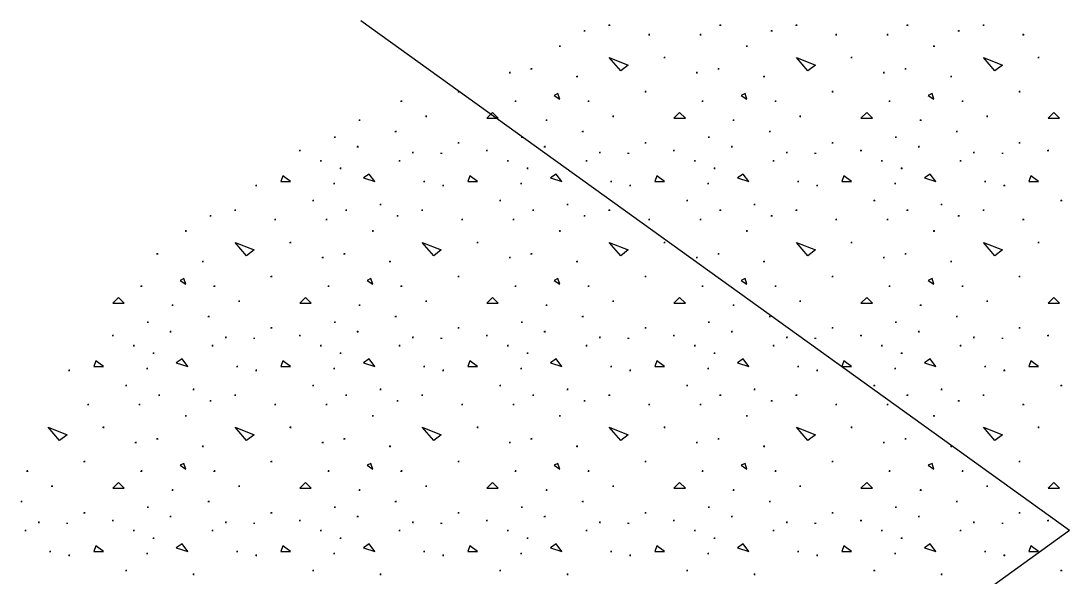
# Model space of a CAD drawing. Header units: metres. Extents: x -1099 to -1052, y 1073 to 2172.
# Drawn here: x -1065.81 to -1060.32, y 1558.05 to 1560.98 of the extents above; entities that cross this region are included whole.
import ezdxf
from ezdxf.enums import TextEntityAlignment as Align

# ---------------------------------------------------------------- set-up
doc = ezdxf.new("R2010")
doc.units = ezdxf.units.M
doc.styles.add('NLCS-ISO', font='NLCS-ISO.ttf')

# ---------------------------------------------------------------- blocks, each defined once
blk = doc.blocks.new('V-SVH-FUNDERING_01-SO')
for p, q in [((0, 0), (-3.7279, 2.6839)), ((-2.4253, 2.6614), (-2.4178, 2.6614)), ((-2.4215, 2.6651), (-2.4215, 2.6576)), ((-1.8414, 2.6614), (-1.8339, 2.6614)), ((-1.8376, 2.6651), (-1.8376, 2.6576)), ((-1.4414, 2.6614), (-1.4339, 2.6614)), ((-1.4376, 2.6651), (-1.4376, 2.6576)), ((-0.8575, 2.6614), (-0.85, 2.6614)), ((-0.8537, 2.6651), (-0.8537, 2.6576)), ((-0.4575, 2.6614), (-0.45, 2.6614)), ((-0.4537, 2.6651), (-0.4537, 2.6576)), ((-2.5553, 2.6314), (-2.5478, 2.6314)), ((-2.5515, 2.6351), (-2.5515, 2.6276)), ((-2.2153, 2.6114), (-2.2078, 2.6114)), ((-2.2115, 2.6151), (-2.2115, 2.6076)), ((-1.9453, 2.6114), (-1.9378, 2.6114)), ((-1.9415, 2.6151), (-1.9415, 2.6076)), ((-1.5714, 2.6314), (-1.5639, 2.6314)), ((-1.5676, 2.6351), (-1.5676, 2.6276)), ((-1.2314, 2.6114), (-1.2239, 2.6114)), ((-1.2276, 2.6151), (-1.2276, 2.6076)), ((-0.9614, 2.6114), (-0.9539, 2.6114)), ((-0.9576, 2.6151), (-0.9576, 2.6076)), ((-0.5875, 2.6314), (-0.58, 2.6314)), ((-0.5837, 2.6351), (-0.5837, 2.6276)), ((-0.2475, 2.6114), (-0.24, 2.6114)), ((-0.2437, 2.6151), (-0.2437, 2.6076)), ((-2.6853, 2.5514), (-2.6778, 2.5514)), ((-2.6815, 2.5551), (-2.6815, 2.5476)), ((-1.7014, 2.5514), (-1.6939, 2.5514)), ((-1.6976, 2.5551), (-1.6976, 2.5476)), ((-0.7175, 2.5514), (-0.71, 2.5514)), ((-0.7137, 2.5551), (-0.7137, 2.5476)), ((-2.4215, 2.4914), (-2.3216, 2.4514)), ((-2.3615, 2.4214), (-2.4215, 2.4914)), ((-2.1353, 2.4914), (-2.1278, 2.4914)), ((-2.1315, 2.4951), (-2.1315, 2.4876)), ((-1.4376, 2.4914), (-1.3377, 2.4514)), ((-1.3776, 2.4214), (-1.4376, 2.4914)), ((-1.1514, 2.4914), (-1.1439, 2.4914)), ((-1.1477, 2.4951), (-1.1477, 2.4876)), ((-0.4537, 2.4914), (-0.3538, 2.4514)), ((-0.3937, 2.4214), (-0.4537, 2.4914)), ((-0.1675, 2.4914), (-0.16, 2.4914)), ((-0.1638, 2.4951), (-0.1638, 2.4876)), ((-2.8353, 2.4314), (-2.8278, 2.4314)), ((-2.8315, 2.4352), (-2.8315, 2.4276)), ((-2.3216, 2.4514), (-2.3615, 2.4214)), ((-1.8514, 2.4314), (-1.8439, 2.4314)), ((-1.8476, 2.4352), (-1.8476, 2.4276)), ((-1.3377, 2.4514), (-1.3776, 2.4214)), ((-0.8675, 2.4314), (-0.86, 2.4314)), ((-0.8637, 2.4352), (-0.8637, 2.4276)), ((-0.3538, 2.4514), (-0.3937, 2.4214)), ((-2.9492, 2.4114), (-2.9417, 2.4114)), ((-2.9454, 2.4152), (-2.9454, 2.4076)), ((-2.5953, 2.3914), (-2.5878, 2.3914)), ((-2.5915, 2.3951), (-2.5915, 2.3876)), ((-1.9653, 2.4114), (-1.9578, 2.4114)), ((-1.9615, 2.4152), (-1.9615, 2.4076)), ((-1.6114, 2.3914), (-1.6039, 2.3914)), ((-1.6076, 2.3951), (-1.6076, 2.3876)), ((-0.9814, 2.4114), (-0.9739, 2.4114)), ((-0.9776, 2.4152), (-0.9776, 2.4076)), ((-0.6275, 2.3914), (-0.62, 2.3914)), ((-0.6237, 2.3951), (-0.6237, 2.3876)), ((-3.2192, 2.3114), (-3.2117, 2.3114)), ((-3.2154, 2.3151), (-3.2154, 2.3076)), ((-2.2353, 2.3114), (-2.2278, 2.3114)), ((-2.2315, 2.3151), (-2.2315, 2.3076)), ((-1.2514, 2.3114), (-1.2439, 2.3114)), ((-1.2476, 2.3151), (-1.2476, 2.3076)), ((-0.2675, 2.3114), (-0.26, 2.3114)), ((-0.2637, 2.3151), (-0.2637, 2.3076)), ((-3.5192, 2.2614), (-3.5117, 2.2614)), ((-3.5154, 2.2651), (-3.5154, 2.2576)), ((-2.9192, 2.2614), (-2.9117, 2.2614)), ((-2.9154, 2.2651), (-2.9154, 2.2576)), ((-2.6916, 2.3014), (-2.7116, 2.2914)), ((-2.7116, 2.2914), (-2.6815, 2.2714)), ((-2.6815, 2.2714), (-2.6916, 2.3014)), ((-2.5353, 2.2614), (-2.5278, 2.2614)), ((-2.5315, 2.2651), (-2.5315, 2.2576)), ((-1.9353, 2.2614), (-1.9278, 2.2614)), ((-1.9315, 2.2651), (-1.9315, 2.2576)), ((-1.7077, 2.3014), (-1.7277, 2.2914)), ((-1.7277, 2.2914), (-1.6976, 2.2714)), ((-1.6976, 2.2714), (-1.7077, 2.3014)), ((-1.5514, 2.2614), (-1.5439, 2.2614)), ((-1.5476, 2.2651), (-1.5476, 2.2576)), ((-0.9514, 2.2614), (-0.9439, 2.2614)), ((-0.9476, 2.2651), (-0.9476, 2.2576)), ((-0.7238, 2.3014), (-0.7438, 2.2914)), ((-0.7438, 2.2914), (-0.7137, 2.2714)), ((-0.7137, 2.2714), (-0.7238, 2.3014)), ((-0.5675, 2.2614), (-0.56, 2.2614)), ((-0.5637, 2.2651), (-0.5637, 2.2576)), ((-3.0354, 2.2014), (-3.0654, 2.1714)), ((-3.0054, 2.1714), (-3.0354, 2.2014)), ((-2.0515, 2.2014), (-2.0815, 2.1714)), ((-2.0215, 2.1714), (-2.0515, 2.2014)), ((-1.0676, 2.2014), (-1.0976, 2.1714)), ((-1.0376, 2.1714), (-1.0676, 2.2014)), ((-0.0837, 2.2014), (-0.1138, 2.1714)), ((-0.0537, 2.1714), (-0.0837, 2.2014)), ((-3.7392, 2.1614), (-3.7317, 2.1614)), ((-3.7354, 2.1652), (-3.7354, 2.1576)), ((-3.3892, 2.1814), (-3.3817, 2.1814)), ((-3.3854, 2.1851), (-3.3854, 2.1776)), ((-3.0654, 2.1714), (-3.0054, 2.1714)), ((-2.7553, 2.1614), (-2.7478, 2.1614)), ((-2.7515, 2.1652), (-2.7515, 2.1576)), ((-2.4053, 2.1814), (-2.3978, 2.1814)), ((-2.4015, 2.1851), (-2.4015, 2.1776)), ((-2.0815, 2.1714), (-2.0215, 2.1714)), ((-1.7714, 2.1614), (-1.7639, 2.1614)), ((-1.7676, 2.1652), (-1.7676, 2.1576)), ((-1.4214, 2.1814), (-1.4139, 2.1814)), ((-1.4176, 2.1851), (-1.4176, 2.1776)), ((-1.0976, 2.1714), (-1.0376, 2.1714)), ((-0.7875, 2.1614), (-0.78, 2.1614)), ((-0.7837, 2.1652), (-0.7837, 2.1576)), ((-0.4375, 2.1814), (-0.43, 2.1814)), ((-0.4337, 2.1851), (-0.4337, 2.1776)), ((-0.1138, 2.1714), (-0.0537, 2.1714)), ((-3.5492, 2.1014), (-3.5417, 2.1014)), ((-3.5454, 2.1051), (-3.5454, 2.0976)), ((-2.5653, 2.1014), (-2.5578, 2.1014)), ((-2.5615, 2.1051), (-2.5615, 2.0976)), ((-1.5814, 2.1014), (-1.5739, 2.1014)), ((-1.5776, 2.1051), (-1.5776, 2.0976)), ((-0.5975, 2.1014), (-0.59, 2.1014)), ((-0.5937, 2.1051), (-0.5937, 2.0976)), ((-3.8692, 2.0714), (-3.8617, 2.0714)), ((-3.8654, 2.0751), (-3.8654, 2.0676)), ((-3.2192, 2.0414), (-3.2117, 2.0414)), ((-3.2154, 2.0452), (-3.2154, 2.0377)), ((-2.8853, 2.0714), (-2.8778, 2.0714)), ((-2.8815, 2.0751), (-2.8815, 2.0676)), ((-2.2353, 2.0414), (-2.2278, 2.0414)), ((-2.2315, 2.0452), (-2.2315, 2.0377)), ((-1.9014, 2.0714), (-1.8939, 2.0714)), ((-1.8976, 2.0751), (-1.8976, 2.0676)), ((-1.2514, 2.0414), (-1.2439, 2.0414)), ((-1.2476, 2.0452), (-1.2476, 2.0377)), ((-0.9175, 2.0714), (-0.91, 2.0714)), ((-0.9137, 2.0751), (-0.9137, 2.0676)), ((-0.2675, 2.0414), (-0.26, 2.0414)), ((-0.2637, 2.0452), (-0.2637, 2.0377)), ((-4.0531, 2.0014), (-4.0456, 2.0014)), ((-4.0493, 2.0051), (-4.0493, 1.9976)), ((-3.7492, 2.0214), (-3.7417, 2.0214)), ((-3.7454, 2.0251), (-3.7454, 2.0176)), ((-3.4592, 1.9914), (-3.4517, 1.9914)), ((-3.4554, 1.9951), (-3.4554, 1.9876)), ((-3.3092, 1.9876), (-3.3017, 1.9876)), ((-3.3055, 1.9876), (-3.3055, 1.9838)), ((-3.0692, 2.0014), (-3.0617, 2.0014)), ((-3.0654, 2.0051), (-3.0654, 1.9976)), ((-2.7653, 2.0214), (-2.7578, 2.0214)), ((-2.7615, 2.0251), (-2.7615, 2.0176)), ((-2.4753, 1.9914), (-2.4678, 1.9914)), ((-2.4715, 1.9951), (-2.4715, 1.9876)), ((-2.3253, 1.9876), (-2.3178, 1.9876)), ((-2.3216, 1.9876), (-2.3216, 1.9838)), ((-2.0853, 2.0014), (-2.0778, 2.0014)), ((-2.0815, 2.0051), (-2.0815, 1.9976)), ((-1.7814, 2.0214), (-1.7739, 2.0214)), ((-1.7776, 2.0251), (-1.7776, 2.0176)), ((-1.4914, 1.9914), (-1.4839, 1.9914)), ((-1.4876, 1.9951), (-1.4876, 1.9876)), ((-1.3414, 1.9876), (-1.3339, 1.9876)), ((-1.3377, 1.9876), (-1.3377, 1.9838)), ((-1.1014, 2.0014), (-1.0939, 2.0014)), ((-1.0976, 2.0051), (-1.0976, 1.9976)), ((-0.7975, 2.0214), (-0.79, 2.0214)), ((-0.7937, 2.0251), (-0.7937, 2.0176)), ((-0.5075, 1.9914), (-0.5, 1.9914)), ((-0.5037, 1.9951), (-0.5037, 1.9876)), ((-0.3575, 1.9876), (-0.35, 1.9876)), ((-0.3538, 1.9876), (-0.3538, 1.9838)), ((-0.1175, 2.0014), (-0.11, 2.0014)), ((-0.1138, 2.0051), (-0.1138, 1.9976)), ((-3.9431, 1.9476), (-3.9356, 1.9476)), ((-3.9394, 1.9513), (-3.9394, 1.9439)), ((-3.5292, 1.9476), (-3.5217, 1.9476)), ((-3.5255, 1.9513), (-3.5255, 1.9439)), ((-2.9592, 1.9476), (-2.9517, 1.9476)), ((-2.9554, 1.9513), (-2.9554, 1.9439)), ((-2.5453, 1.9476), (-2.5378, 1.9476)), ((-2.5415, 1.9513), (-2.5415, 1.9439)), ((-1.9753, 1.9476), (-1.9678, 1.9476)), ((-1.9715, 1.9513), (-1.9715, 1.9439)), ((-1.5614, 1.9476), (-1.5539, 1.9476)), ((-1.5576, 1.9513), (-1.5576, 1.9439)), ((-0.9914, 1.9476), (-0.9839, 1.9476)), ((-0.9877, 1.9513), (-0.9877, 1.9439)), ((-0.5775, 1.9476), (-0.57, 1.9476)), ((-0.5738, 1.9513), (-0.5738, 1.9439)), ((-3.8392, 1.9076), (-3.8317, 1.9076)), ((-3.8354, 1.9113), (-3.8354, 1.9038)), ((-3.6855, 1.8776), (-3.7155, 1.8576)), ((-3.6554, 1.8376), (-3.6855, 1.8776)), ((-2.8553, 1.9076), (-2.8478, 1.9076)), ((-2.8515, 1.9113), (-2.8515, 1.9038)), ((-2.7016, 1.8776), (-2.7316, 1.8576)), ((-2.6715, 1.8376), (-2.7016, 1.8776)), ((-1.8714, 1.9076), (-1.8639, 1.9076)), ((-1.8676, 1.9113), (-1.8676, 1.9038)), ((-1.7177, 1.8776), (-1.7477, 1.8576)), ((-1.6876, 1.8376), (-1.7177, 1.8776)), ((-0.8875, 1.9076), (-0.88, 1.9076)), ((-0.8837, 1.9113), (-0.8837, 1.9038)), ((-0.7338, 1.8776), (-0.7638, 1.8576)), ((-0.7037, 1.8376), (-0.7338, 1.8776)), ((-4.2831, 1.8176), (-4.2756, 1.8176)), ((-4.2793, 1.8213), (-4.2793, 1.8138)), ((-4.1393, 1.8676), (-4.1494, 1.8376)), ((-4.1494, 1.8376), (-4.0994, 1.8376)), ((-4.0994, 1.8376), (-4.1393, 1.8676)), ((-3.8731, 1.8276), (-3.8693, 1.8276)), ((-3.8693, 1.8313), (-3.8693, 1.8238)), ((-3.7155, 1.8576), (-3.6554, 1.8376)), ((-3.3992, 1.8376), (-3.3917, 1.8376)), ((-3.3954, 1.8413), (-3.3954, 1.8338)), ((-3.2992, 1.8176), (-3.2917, 1.8176)), ((-3.2954, 1.8213), (-3.2954, 1.8138)), ((-3.1554, 1.8676), (-3.1655, 1.8376)), ((-3.1655, 1.8376), (-3.1155, 1.8376)), ((-3.1155, 1.8376), (-3.1554, 1.8676)), ((-2.8892, 1.8276), (-2.8854, 1.8276)), ((-2.8854, 1.8313), (-2.8854, 1.8238)), ((-2.7316, 1.8576), (-2.6715, 1.8376)), ((-2.4153, 1.8376), (-2.4078, 1.8376)), ((-2.4115, 1.8413), (-2.4115, 1.8338)), ((-2.3153, 1.8176), (-2.3078, 1.8176)), ((-2.3115, 1.8213), (-2.3115, 1.8138)), ((-2.1715, 1.8676), (-2.1816, 1.8376)), ((-2.1816, 1.8376), (-2.1315, 1.8376)), ((-2.1315, 1.8376), (-2.1715, 1.8676)), ((-1.9053, 1.8276), (-1.9015, 1.8276)), ((-1.9015, 1.8313), (-1.9015, 1.8238)), ((-1.7477, 1.8576), (-1.6876, 1.8376)), ((-1.4314, 1.8376), (-1.4239, 1.8376)), ((-1.4276, 1.8413), (-1.4276, 1.8338)), ((-1.3314, 1.8176), (-1.3239, 1.8176)), ((-1.3276, 1.8213), (-1.3276, 1.8138)), ((-1.1876, 1.8676), (-1.1977, 1.8376)), ((-1.1977, 1.8376), (-1.1477, 1.8376)), ((-1.1477, 1.8376), (-1.1876, 1.8676)), ((-0.9214, 1.8276), (-0.9176, 1.8276)), ((-0.9176, 1.8313), (-0.9176, 1.8238)), ((-0.7638, 1.8576), (-0.7037, 1.8376)), ((-0.4475, 1.8376), (-0.44, 1.8376)), ((-0.4437, 1.8413), (-0.4437, 1.8338)), ((-0.3475, 1.8176), (-0.34, 1.8176)), ((-0.3437, 1.8213), (-0.3437, 1.8138)), ((-0.2037, 1.8676), (-0.2138, 1.8376)), ((-0.2138, 1.8376), (-0.1638, 1.8376)), ((-0.1638, 1.8376), (-0.2037, 1.8676)), ((-3.9831, 1.7376), (-3.9756, 1.7376)), ((-3.9793, 1.7413), (-3.9793, 1.7338)), ((-3.6292, 1.7176), (-3.6217, 1.7176)), ((-3.6254, 1.7213), (-3.6254, 1.7138)), ((-2.9992, 1.7376), (-2.9917, 1.7376)), ((-2.9954, 1.7413), (-2.9954, 1.7338)), ((-2.6453, 1.7176), (-2.6378, 1.7176)), ((-2.6415, 1.7213), (-2.6415, 1.7138)), ((-2.0153, 1.7376), (-2.0078, 1.7376)), ((-2.0115, 1.7413), (-2.0115, 1.7338)), ((-1.6614, 1.7176), (-1.6539, 1.7176)), ((-1.6576, 1.7213), (-1.6576, 1.7138)), ((-1.0314, 1.7376), (-1.0239, 1.7376)), ((-1.0276, 1.7413), (-1.0276, 1.7338)), ((-0.6775, 1.7176), (-0.67, 1.7176)), ((-0.6737, 1.7213), (-0.6737, 1.7138)), ((-0.0475, 1.7376), (-0.04, 1.7376)), ((-0.0438, 1.7413), (-0.0438, 1.7338)), ((-4.5231, 1.6576), (-4.5156, 1.6576)), ((-4.5193, 1.6613), (-4.5193, 1.6538)), ((-4.3931, 1.6876), (-4.3856, 1.6876)), ((-4.3893, 1.6913), (-4.3893, 1.6838)), ((-3.8092, 1.6876), (-3.8017, 1.6876)), ((-3.8054, 1.6913), (-3.8054, 1.6838)), ((-3.5392, 1.6576), (-3.5317, 1.6576)), ((-3.5354, 1.6613), (-3.5354, 1.6538)), ((-3.4092, 1.6876), (-3.4017, 1.6876)), ((-3.4054, 1.6913), (-3.4054, 1.6838)), ((-2.8253, 1.6876), (-2.8178, 1.6876)), ((-2.8215, 1.6913), (-2.8215, 1.6838)), ((-2.5553, 1.6576), (-2.5478, 1.6576)), ((-2.5515, 1.6613), (-2.5515, 1.6538)), ((-2.4253, 1.6876), (-2.4178, 1.6876)), ((-2.4215, 1.6913), (-2.4215, 1.6838)), ((-1.8414, 1.6876), (-1.8339, 1.6876)), ((-1.8376, 1.6913), (-1.8376, 1.6838)), ((-1.5714, 1.6576), (-1.5639, 1.6576)), ((-1.5676, 1.6613), (-1.5676, 1.6538)), ((-1.4414, 1.6876), (-1.4339, 1.6876)), ((-1.4376, 1.6913), (-1.4376, 1.6838)), ((-0.8575, 1.6876), (-0.85, 1.6876)), ((-0.8537, 1.6913), (-0.8537, 1.6838)), ((-0.5875, 1.6576), (-0.58, 1.6576)), ((-0.5837, 1.6613), (-0.5837, 1.6538)), ((-0.4575, 1.6876), (-0.45, 1.6876)), ((-0.4537, 1.6913), (-0.4537, 1.6838)), ((-4.1831, 1.6376), (-4.1756, 1.6376)), ((-4.1793, 1.6413), (-4.1793, 1.6338)), ((-3.9131, 1.6376), (-3.9056, 1.6376)), ((-3.9093, 1.6413), (-3.9093, 1.6338)), ((-3.1992, 1.6376), (-3.1917, 1.6376)), ((-3.1954, 1.6413), (-3.1954, 1.6338)), ((-2.9292, 1.6376), (-2.9217, 1.6376)), ((-2.9254, 1.6413), (-2.9254, 1.6338)), ((-2.2153, 1.6376), (-2.2078, 1.6376)), ((-2.2115, 1.6413), (-2.2115, 1.6338)), ((-1.9453, 1.6376), (-1.9378, 1.6376)), ((-1.9415, 1.6413), (-1.9415, 1.6338)), ((-1.2314, 1.6376), (-1.2239, 1.6376)), ((-1.2276, 1.6413), (-1.2276, 1.6338)), ((-0.9614, 1.6376), (-0.9539, 1.6376)), ((-0.9576, 1.6413), (-0.9576, 1.6338)), ((-0.2475, 1.6376), (-0.24, 1.6376)), ((-0.2437, 1.6413), (-0.2437, 1.6338)), ((-4.6531, 1.5776), (-4.6456, 1.5776)), ((-4.6493, 1.5814), (-4.6493, 1.5738)), ((-3.6692, 1.5776), (-3.6617, 1.5776)), ((-3.6654, 1.5814), (-3.6654, 1.5738)), ((-2.6853, 1.5776), (-2.6778, 1.5776)), ((-2.6815, 1.5814), (-2.6815, 1.5738)), ((-1.7014, 1.5776), (-1.6939, 1.5776)), ((-1.6976, 1.5814), (-1.6976, 1.5738)), ((-0.7175, 1.5776), (-0.71, 1.5776)), ((-0.7137, 1.5814), (-0.7137, 1.5738)), ((-4.3893, 1.5176), (-4.2894, 1.4776)), ((-4.3293, 1.4476), (-4.3893, 1.5176)), ((-4.1031, 1.5176), (-4.0956, 1.5176)), ((-4.0994, 1.5213), (-4.0994, 1.5138)), ((-3.4054, 1.5176), (-3.3055, 1.4776)), ((-3.3454, 1.4476), (-3.4054, 1.5176)), ((-3.1192, 1.5176), (-3.1117, 1.5176)), ((-3.1155, 1.5213), (-3.1155, 1.5138)), ((-2.4215, 1.5176), (-2.3216, 1.4776)), ((-2.3615, 1.4476), (-2.4215, 1.5176)), ((-2.1353, 1.5176), (-2.1278, 1.5176)), ((-2.1315, 1.5213), (-2.1315, 1.5138)), ((-1.4376, 1.5176), (-1.3377, 1.4776)), ((-1.3776, 1.4476), (-1.4376, 1.5176)), ((-1.1514, 1.5176), (-1.1439, 1.5176)), ((-1.1477, 1.5213), (-1.1477, 1.5138)), ((-0.4537, 1.5176), (-0.3538, 1.4776)), ((-0.3937, 1.4476), (-0.4537, 1.5176)), ((-0.1675, 1.5176), (-0.16, 1.5176)), ((-0.1638, 1.5213), (-0.1638, 1.5138)), ((-4.8031, 1.4576), (-4.7956, 1.4576)), ((-4.7993, 1.4613), (-4.7993, 1.4539)), ((-4.2894, 1.4776), (-4.3293, 1.4476)), ((-3.9331, 1.4376), (-3.9256, 1.4376)), ((-3.9293, 1.4413), (-3.9293, 1.4339)), ((-3.8192, 1.4576), (-3.8117, 1.4576)), ((-3.8154, 1.4613), (-3.8154, 1.4539)), ((-3.3055, 1.4776), (-3.3454, 1.4476)), ((-2.9492, 1.4376), (-2.9417, 1.4376)), ((-2.9454, 1.4413), (-2.9454, 1.4339)), ((-2.8353, 1.4576), (-2.8278, 1.4576)), ((-2.8315, 1.4613), (-2.8315, 1.4539)), ((-2.3216, 1.4776), (-2.3615, 1.4476)), ((-1.9653, 1.4376), (-1.9578, 1.4376)), ((-1.9615, 1.4413), (-1.9615, 1.4339)), ((-1.8514, 1.4576), (-1.8439, 1.4576)), ((-1.8476, 1.4613), (-1.8476, 1.4539)), ((-1.3377, 1.4776), (-1.3776, 1.4476)), ((-0.9814, 1.4376), (-0.9739, 1.4376)), ((-0.9776, 1.4413), (-0.9776, 1.4339)), ((-0.8675, 1.4576), (-0.86, 1.4576)), ((-0.8637, 1.4613), (-0.8637, 1.4539)), ((-0.3538, 1.4776), (-0.3937, 1.4476)), ((-4.5631, 1.4176), (-4.5556, 1.4176)), ((-4.5593, 1.4213), (-4.5593, 1.4138)), ((-3.5792, 1.4176), (-3.5717, 1.4176)), ((-3.5754, 1.4213), (-3.5754, 1.4138)), ((-2.5953, 1.4176), (-2.5878, 1.4176)), ((-2.5915, 1.4213), (-2.5915, 1.4138)), ((-1.6114, 1.4176), (-1.6039, 1.4176)), ((-1.6076, 1.4213), (-1.6076, 1.4138)), ((-0.6275, 1.4176), (-0.62, 1.4176)), ((-0.6237, 1.4213), (-0.6237, 1.4138)), ((-4.6594, 1.3276), (-4.6794, 1.3176)), ((-4.6493, 1.2976), (-4.6594, 1.3276)), ((-4.2031, 1.3376), (-4.1956, 1.3376)), ((-4.1993, 1.3413), (-4.1993, 1.3338)), ((-3.6755, 1.3276), (-3.6955, 1.3176)), ((-3.6654, 1.2976), (-3.6755, 1.3276)), ((-3.2192, 1.3376), (-3.2117, 1.3376)), ((-3.2154, 1.3413), (-3.2154, 1.3338)), ((-2.6916, 1.3276), (-2.7116, 1.3176)), ((-2.6815, 1.2976), (-2.6916, 1.3276)), ((-2.2353, 1.3376), (-2.2278, 1.3376)), ((-2.2315, 1.3413), (-2.2315, 1.3338)), ((-1.7077, 1.3276), (-1.7277, 1.3176)), ((-1.6976, 1.2976), (-1.7077, 1.3276)), ((-1.2514, 1.3376), (-1.2439, 1.3376)), ((-1.2476, 1.3413), (-1.2476, 1.3338)), ((-0.7238, 1.3276), (-0.7438, 1.3176)), ((-0.7137, 1.2976), (-0.7238, 1.3276)), ((-0.2675, 1.3376), (-0.26, 1.3376)), ((-0.2637, 1.3413), (-0.2637, 1.3338)), ((-4.887, 1.2876), (-4.8795, 1.2876)), ((-4.8832, 1.2913), (-4.8832, 1.2838)), ((-4.6794, 1.3176), (-4.6493, 1.2976)), ((-4.5031, 1.2876), (-4.4956, 1.2876)), ((-4.4993, 1.2913), (-4.4993, 1.2838)), ((-3.9031, 1.2876), (-3.8956, 1.2876)), ((-3.8993, 1.2913), (-3.8993, 1.2838)), ((-3.6955, 1.3176), (-3.6654, 1.2976)), ((-3.5192, 1.2876), (-3.5117, 1.2876)), ((-3.5154, 1.2913), (-3.5154, 1.2838)), ((-2.9192, 1.2876), (-2.9117, 1.2876)), ((-2.9154, 1.2913), (-2.9154, 1.2838)), ((-2.7116, 1.3176), (-2.6815, 1.2976)), ((-2.5353, 1.2876), (-2.5278, 1.2876)), ((-2.5315, 1.2913), (-2.5315, 1.2838)), ((-1.9353, 1.2876), (-1.9278, 1.2876)), ((-1.9315, 1.2913), (-1.9315, 1.2838)), ((-1.7277, 1.3176), (-1.6976, 1.2976)), ((-1.5514, 1.2876), (-1.5439, 1.2876)), ((-1.5476, 1.2913), (-1.5476, 1.2838)), ((-0.9514, 1.2876), (-0.9439, 1.2876)), ((-0.9476, 1.2913), (-0.9476, 1.2838)), ((-0.7438, 1.3176), (-0.7137, 1.2976)), ((-0.5675, 1.2876), (-0.56, 1.2876)), ((-0.5637, 1.2913), (-0.5637, 1.2838)), ((-5.0032, 1.2276), (-5.0332, 1.1976)), ((-4.9732, 1.1976), (-5.0032, 1.2276)), ((-4.3693, 1.2113), (-4.3693, 1.2038)), ((-4.0193, 1.2276), (-4.0493, 1.1976)), ((-3.9893, 1.1976), (-4.0193, 1.2276)), ((-3.3854, 1.2113), (-3.3854, 1.2038)), ((-3.0354, 1.2276), (-3.0654, 1.1976)), ((-3.0054, 1.1976), (-3.0354, 1.2276)), ((-2.4015, 1.2113), (-2.4015, 1.2038)), ((-2.0515, 1.2276), (-2.0815, 1.1976)), ((-2.0215, 1.1976), (-2.0515, 1.2276)), ((-1.4176, 1.2113), (-1.4176, 1.2038)), ((-1.0676, 1.2276), (-1.0976, 1.1976)), ((-1.0376, 1.1976), (-1.0676, 1.2276)), ((-0.4337, 1.2113), (-0.4337, 1.2038)), ((-0.0837, 1.2276), (-0.1138, 1.1976)), ((-0.0537, 1.1976), (-0.0837, 1.2276)), ((-5.0332, 1.1976), (-4.9732, 1.1976)), ((-4.7231, 1.1876), (-4.7156, 1.1876)), ((-4.7193, 1.1913), (-4.7193, 1.1839)), ((-4.3731, 1.2076), (-4.3656, 1.2076)), ((-4.0493, 1.1976), (-3.9893, 1.1976)), ((-3.7392, 1.1876), (-3.7317, 1.1876)), ((-3.7354, 1.1913), (-3.7354, 1.1839)), ((-3.3892, 1.2076), (-3.3817, 1.2076)), ((-3.0654, 1.1976), (-3.0054, 1.1976)), ((-2.7553, 1.1876), (-2.7478, 1.1876)), ((-2.7515, 1.1913), (-2.7515, 1.1839)), ((-2.4053, 1.2076), (-2.3978, 1.2076)), ((-2.0815, 1.1976), (-2.0215, 1.1976)), ((-1.7714, 1.1876), (-1.7639, 1.1876)), ((-1.7676, 1.1913), (-1.7676, 1.1839)), ((-1.4214, 1.2076), (-1.4139, 1.2076)), ((-1.0976, 1.1976), (-1.0376, 1.1976)), ((-0.7875, 1.1876), (-0.78, 1.1876)), ((-0.7837, 1.1913), (-0.7837, 1.1839)), ((-0.4375, 1.2076), (-0.43, 1.2076)), ((-0.1138, 1.1976), (-0.0537, 1.1976)), ((-4.8493, 1.1014), (-4.8493, 1.0938)), ((-4.5331, 1.1276), (-4.5256, 1.1276)), ((-4.5293, 1.1313), (-4.5293, 1.1238)), ((-3.8654, 1.1014), (-3.8654, 1.0938)), ((-3.5492, 1.1276), (-3.5417, 1.1276)), ((-3.5454, 1.1313), (-3.5454, 1.1238)), ((-2.8815, 1.1014), (-2.8815, 1.0938)), ((-2.5653, 1.1276), (-2.5578, 1.1276)), ((-2.5615, 1.1313), (-2.5615, 1.1238)), ((-1.8976, 1.1014), (-1.8976, 1.0938)), ((-1.5814, 1.1276), (-1.5739, 1.1276)), ((-1.5776, 1.1313), (-1.5776, 1.1238)), ((-0.9137, 1.1014), (-0.9137, 1.0938)), ((-0.5975, 1.1276), (-0.59, 1.1276)), ((-0.5937, 1.1313), (-0.5937, 1.1238)), ((-4.8531, 1.0976), (-4.8456, 1.0976)), ((-4.7331, 1.0476), (-4.7256, 1.0476)), ((-4.7293, 1.0513), (-4.7293, 1.0438)), ((-4.2031, 1.0676), (-4.1956, 1.0676)), ((-4.1993, 1.0714), (-4.1993, 1.0638)), ((-3.8692, 1.0976), (-3.8617, 1.0976)), ((-3.7492, 1.0476), (-3.7417, 1.0476)), ((-3.7454, 1.0513), (-3.7454, 1.0438)), ((-3.2192, 1.0676), (-3.2117, 1.0676)), ((-3.2154, 1.0714), (-3.2154, 1.0638)), ((-2.8853, 1.0976), (-2.8778, 1.0976)), ((-2.7653, 1.0476), (-2.7578, 1.0476)), ((-2.7615, 1.0513), (-2.7615, 1.0438)), ((-2.2353, 1.0676), (-2.2278, 1.0676)), ((-2.2315, 1.0714), (-2.2315, 1.0638)), ((-1.9014, 1.0976), (-1.8939, 1.0976)), ((-1.7814, 1.0476), (-1.7739, 1.0476)), ((-1.7776, 1.0513), (-1.7776, 1.0438)), ((-1.2514, 1.0676), (-1.2439, 1.0676)), ((-1.2476, 1.0714), (-1.2476, 1.0638)), ((-0.9175, 1.0976), (-0.91, 1.0976)), ((-0.7975, 1.0476), (-0.79, 1.0476)), ((-0.7937, 1.0513), (-0.7937, 1.0438)), ((-0.2675, 1.0676), (-0.26, 1.0676)), ((-0.2637, 1.0714), (-0.2637, 1.0638)), ((-5.037, 1.0276), (-5.0295, 1.0276)), ((-5.0332, 1.0313), (-5.0332, 1.0238)), ((-4.4431, 1.0176), (-4.4356, 1.0176)), ((-4.4393, 1.0213), (-4.4393, 1.0138)), ((-4.2931, 1.0138), (-4.2856, 1.0138)), ((-4.2894, 1.0138), (-4.2894, 1.01)), ((-4.0531, 1.0276), (-4.0456, 1.0276)), ((-4.0493, 1.0313), (-4.0493, 1.0238)), ((-3.4592, 1.0176), (-3.4517, 1.0176)), ((-3.4554, 1.0213), (-3.4554, 1.0138)), ((-3.3092, 1.0138), (-3.3017, 1.0138)), ((-3.3055, 1.0138), (-3.3055, 1.01)), ((-3.0692, 1.0276), (-3.0617, 1.0276)), ((-3.0654, 1.0313), (-3.0654, 1.0238)), ((-2.4753, 1.0176), (-2.4678, 1.0176)), ((-2.4715, 1.0213), (-2.4715, 1.0138)), ((-2.3253, 1.0138), (-2.3178, 1.0138)), ((-2.3216, 1.0138), (-2.3216, 1.01)), ((-2.0853, 1.0276), (-2.0778, 1.0276)), ((-2.0815, 1.0313), (-2.0815, 1.0238)), ((-1.4914, 1.0176), (-1.4839, 1.0176)), ((-1.4876, 1.0213), (-1.4876, 1.0138)), ((-1.3414, 1.0138), (-1.3339, 1.0138)), ((-1.3377, 1.0138), (-1.3377, 1.01)), ((-1.1014, 1.0276), (-1.0939, 1.0276)), ((-1.0976, 1.0313), (-1.0976, 1.0238)), ((-0.5075, 1.0176), (-0.5, 1.0176)), ((-0.5037, 1.0213), (-0.5037, 1.0138)), ((-0.3575, 1.0138), (-0.35, 1.0138)), ((-0.3538, 1.0138), (-0.3538, 1.01)), ((-0.1175, 1.0276), (-0.11, 1.0276)), ((-0.1138, 1.0313), (-0.1138, 1.0238)), ((-4.927, 0.9738), (-4.9195, 0.9738)), ((-4.9233, 0.9776), (-4.9233, 0.9701)), ((-4.8193, 0.9375), (-4.8193, 0.93)), ((-4.5131, 0.9738), (-4.5056, 0.9738)), ((-4.5094, 0.9776), (-4.5094, 0.9701)), ((-3.9431, 0.9738), (-3.9356, 0.9738)), ((-3.9394, 0.9776), (-3.9394, 0.9701)), ((-3.8354, 0.9375), (-3.8354, 0.93)), ((-3.5292, 0.9738), (-3.5217, 0.9738)), ((-3.5255, 0.9776), (-3.5255, 0.9701)), ((-2.9592, 0.9738), (-2.9517, 0.9738)), ((-2.9554, 0.9776), (-2.9554, 0.9701)), ((-2.8515, 0.9375), (-2.8515, 0.93)), ((-2.5453, 0.9738), (-2.5378, 0.9738)), ((-2.5415, 0.9776), (-2.5415, 0.9701)), ((-1.9753, 0.9738), (-1.9678, 0.9738)), ((-1.9715, 0.9776), (-1.9715, 0.9701)), ((-1.8676, 0.9375), (-1.8676, 0.93)), ((-1.5614, 0.9738), (-1.5539, 0.9738)), ((-1.5576, 0.9776), (-1.5576, 0.9701)), ((-0.9914, 0.9738), (-0.9839, 0.9738)), ((-0.9877, 0.9776), (-0.9877, 0.9701)), ((-0.8837, 0.9375), (-0.8837, 0.93)), ((-0.5775, 0.9738), (-0.57, 0.9738)), ((-0.5738, 0.9776), (-0.5738, 0.9701)), ((-5.1232, 0.8938), (-5.1333, 0.8638)), ((-5.0833, 0.8638), (-5.1232, 0.8938)), ((-4.8231, 0.9338), (-4.8156, 0.9338)), ((-4.6694, 0.9038), (-4.6994, 0.8838)), ((-4.6994, 0.8838), (-4.6393, 0.8638)), ((-4.6393, 0.8638), (-4.6694, 0.9038)), ((-4.1393, 0.8938), (-4.1494, 0.8638)), ((-4.0994, 0.8638), (-4.1393, 0.8938)), ((-3.8392, 0.9338), (-3.8317, 0.9338)), ((-3.6855, 0.9038), (-3.7155, 0.8838)), ((-3.7155, 0.8838), (-3.6554, 0.8638)), ((-3.6554, 0.8638), (-3.6855, 0.9038)), ((-3.1554, 0.8938), (-3.1655, 0.8638)), ((-3.1155, 0.8638), (-3.1554, 0.8938)), ((-2.8553, 0.9338), (-2.8478, 0.9338)), ((-2.7016, 0.9038), (-2.7316, 0.8838)), ((-2.7316, 0.8838), (-2.6715, 0.8638)), ((-2.6715, 0.8638), (-2.7016, 0.9038)), ((-2.1715, 0.8938), (-2.1816, 0.8638)), ((-2.1315, 0.8638), (-2.1715, 0.8938)), ((-1.8714, 0.9338), (-1.8639, 0.9338)), ((-1.7177, 0.9038), (-1.7477, 0.8838)), ((-1.7477, 0.8838), (-1.6876, 0.8638)), ((-1.6876, 0.8638), (-1.7177, 0.9038)), ((-1.1876, 0.8938), (-1.1977, 0.8638)), ((-1.1477, 0.8638), (-1.1876, 0.8938)), ((-0.8875, 0.9338), (-0.88, 0.9338)), ((-0.7338, 0.9038), (-0.7638, 0.8838)), ((-0.7638, 0.8838), (-0.7037, 0.8638)), ((-0.7037, 0.8638), (-0.7338, 0.9038)), ((-0.2037, 0.8938), (-0.2138, 0.8638)), ((-0.1638, 0.8638), (-0.2037, 0.8938)), ((-5.267, 0.8438), (-5.2595, 0.8438)), ((-5.2632, 0.8475), (-5.2632, 0.84)), ((-5.1333, 0.8638), (-5.0833, 0.8638)), ((-4.857, 0.8538), (-4.8532, 0.8538)), ((-4.8532, 0.8575), (-4.8532, 0.85)), ((-4.3831, 0.8638), (-4.3756, 0.8638)), ((-4.3793, 0.8675), (-4.3793, 0.86)), ((-4.2831, 0.8438), (-4.2756, 0.8438)), ((-4.2793, 0.8475), (-4.2793, 0.84)), ((-4.1494, 0.8638), (-4.0994, 0.8638)), ((-3.8731, 0.8538), (-3.8693, 0.8538)), ((-3.8693, 0.8575), (-3.8693, 0.85)), ((-3.3992, 0.8638), (-3.3917, 0.8638)), ((-3.3954, 0.8675), (-3.3954, 0.86)), ((-3.2992, 0.8438), (-3.2917, 0.8438)), ((-3.2954, 0.8475), (-3.2954, 0.84)), ((-3.1655, 0.8638), (-3.1155, 0.8638)), ((-2.8892, 0.8538), (-2.8854, 0.8538)), ((-2.8854, 0.8575), (-2.8854, 0.85)), ((-2.4153, 0.8638), (-2.4078, 0.8638)), ((-2.4115, 0.8675), (-2.4115, 0.86)), ((-2.3153, 0.8438), (-2.3078, 0.8438)), ((-2.3115, 0.8475), (-2.3115, 0.84)), ((-2.1816, 0.8638), (-2.1315, 0.8638)), ((-1.9053, 0.8538), (-1.9015, 0.8538)), ((-1.9015, 0.8575), (-1.9015, 0.85)), ((-1.4314, 0.8638), (-1.4239, 0.8638)), ((-1.4276, 0.8675), (-1.4276, 0.86)), ((-1.3314, 0.8438), (-1.3239, 0.8438)), ((-1.3276, 0.8475), (-1.3276, 0.84)), ((-1.1977, 0.8638), (-1.1477, 0.8638)), ((-0.9214, 0.8538), (-0.9176, 0.8538)), ((-0.9176, 0.8575), (-0.9176, 0.85)), ((-0.4475, 0.8638), (-0.44, 0.8638)), ((-0.4437, 0.8675), (-0.4437, 0.86)), ((-0.3475, 0.8438), (-0.34, 0.8438)), ((-0.3437, 0.8475), (-0.3437, 0.84)), ((-0.2138, 0.8638), (-0.1638, 0.8638)), ((-4.967, 0.7638), (-4.9595, 0.7638)), ((-4.9632, 0.7675), (-4.9632, 0.76)), ((-4.7893, 0.7175), (-4.7893, 0.71)), ((-4.6131, 0.7438), (-4.6056, 0.7438)), ((-4.6093, 0.7475), (-4.6093, 0.74)), ((-4.3893, 0.7175), (-4.3893, 0.71)), ((-3.9831, 0.7638), (-3.9756, 0.7638)), ((-3.9793, 0.7675), (-3.9793, 0.76)), ((-3.8054, 0.7175), (-3.8054, 0.71)), ((-3.6292, 0.7438), (-3.6217, 0.7438)), ((-3.6254, 0.7475), (-3.6254, 0.74)), ((-3.4054, 0.7175), (-3.4054, 0.71)), ((-2.9992, 0.7638), (-2.9917, 0.7638)), ((-2.9954, 0.7675), (-2.9954, 0.76)), ((-2.8215, 0.7175), (-2.8215, 0.71)), ((-2.6453, 0.7438), (-2.6378, 0.7438)), ((-2.6415, 0.7475), (-2.6415, 0.74)), ((-2.4215, 0.7175), (-2.4215, 0.71)), ((-2.0153, 0.7638), (-2.0078, 0.7638)), ((-2.0115, 0.7675), (-2.0115, 0.76)), ((-1.8376, 0.7175), (-1.8376, 0.71)), ((-1.6614, 0.7438), (-1.6539, 0.7438)), ((-1.6576, 0.7475), (-1.6576, 0.74)), ((-1.4376, 0.7175), (-1.4376, 0.71)), ((-1.0314, 0.7638), (-1.0239, 0.7638)), ((-1.0276, 0.7675), (-1.0276, 0.76)), ((-0.8537, 0.7175), (-0.8537, 0.71)), ((-0.6775, 0.7438), (-0.67, 0.7438)), ((-0.6737, 0.7475), (-0.6737, 0.74)), ((-0.4537, 0.7175), (-0.4537, 0.71)), ((-0.0475, 0.7638), (-0.04, 0.7638)), ((-0.0438, 0.7675), (-0.0438, 0.76)), ((-5.167, 0.6638), (-5.1595, 0.6638)), ((-5.1632, 0.6675), (-5.1632, 0.66)), ((-4.897, 0.6638), (-4.8895, 0.6638)), ((-4.8932, 0.6675), (-4.8932, 0.66)), ((-4.7931, 0.7138), (-4.7856, 0.7138)), ((-4.5231, 0.6838), (-4.5156, 0.6838)), ((-4.5193, 0.6875), (-4.5193, 0.68)), ((-4.3931, 0.7138), (-4.3856, 0.7138)), ((-4.1831, 0.6638), (-4.1756, 0.6638)), ((-4.1793, 0.6675), (-4.1793, 0.66)), ((-3.9131, 0.6638), (-3.9056, 0.6638)), ((-3.9093, 0.6675), (-3.9093, 0.66)), ((-3.8092, 0.7138), (-3.8017, 0.7138)), ((-3.5392, 0.6838), (-3.5317, 0.6838)), ((-3.5354, 0.6875), (-3.5354, 0.68)), ((-3.4092, 0.7138), (-3.4017, 0.7138)), ((-3.1992, 0.6638), (-3.1917, 0.6638)), ((-3.1954, 0.6675), (-3.1954, 0.66)), ((-2.9292, 0.6638), (-2.9217, 0.6638)), ((-2.9254, 0.6675), (-2.9254, 0.66)), ((-2.8253, 0.7138), (-2.8178, 0.7138)), ((-2.5553, 0.6838), (-2.5478, 0.6838)), ((-2.5515, 0.6875), (-2.5515, 0.68)), ((-2.4253, 0.7138), (-2.4178, 0.7138)), ((-2.2153, 0.6638), (-2.2078, 0.6638)), ((-2.2115, 0.6675), (-2.2115, 0.66)), ((-1.9453, 0.6638), (-1.9378, 0.6638)), ((-1.9415, 0.6675), (-1.9415, 0.66)), ((-1.8414, 0.7138), (-1.8339, 0.7138)), ((-1.5714, 0.6838), (-1.5639, 0.6838)), ((-1.5676, 0.6875), (-1.5676, 0.68)), ((-1.4414, 0.7138), (-1.4339, 0.7138)), ((-1.2314, 0.6638), (-1.2239, 0.6638)), ((-1.2276, 0.6675), (-1.2276, 0.66)), ((-0.9614, 0.6638), (-0.9539, 0.6638)), ((-0.9576, 0.6675), (-0.9576, 0.66)), ((-0.8575, 0.7138), (-0.85, 0.7138)), ((-0.5875, 0.6838), (-0.58, 0.6838)), ((-0.5837, 0.6875), (-0.5837, 0.68)), ((-0.4575, 0.7138), (-0.45, 0.7138)), ((-0.2475, 0.6638), (-0.24, 0.6638)), ((-0.2437, 0.6675), (-0.2437, 0.66)), ((-4.6493, 0.6076), (-4.6493, 0.6001)), ((-3.6654, 0.6076), (-3.6654, 0.6001)), ((-2.6815, 0.6076), (-2.6815, 0.6001)), ((-1.6976, 0.6076), (-1.6976, 0.6001)), ((-0.7137, 0.6076), (-0.7137, 0.6001)), ((-4.6531, 0.6038), (-4.6456, 0.6038)), ((-3.6692, 0.6038), (-3.6617, 0.6038)), ((-2.6853, 0.6038), (-2.6778, 0.6038)), ((-1.7014, 0.6038), (-1.6939, 0.6038)), ((-0.7175, 0.6038), (-0.71, 0.6038)), ((-5.3732, 0.5438), (-5.2733, 0.5038)), ((-5.3132, 0.4738), (-5.3732, 0.5438)), ((-5.2733, 0.5038), (-5.3132, 0.4738)), ((-5.087, 0.5438), (-5.0795, 0.5438)), ((-5.0833, 0.5475), (-5.0833, 0.54)), ((-4.3893, 0.5438), (-4.2894, 0.5038)), ((-4.3293, 0.4738), (-4.3893, 0.5438)), ((-4.2894, 0.5038), (-4.3293, 0.4738)), ((-4.1031, 0.5438), (-4.0956, 0.5438)), ((-4.0994, 0.5475), (-4.0994, 0.54)), ((-3.4054, 0.5438), (-3.3055, 0.5038)), ((-3.3454, 0.4738), (-3.4054, 0.5438)), ((-3.3055, 0.5038), (-3.3454, 0.4738)), ((-3.1192, 0.5438), (-3.1117, 0.5438)), ((-3.1155, 0.5475), (-3.1155, 0.54)), ((-2.4215, 0.5438), (-2.3216, 0.5038)), ((-2.3615, 0.4738), (-2.4215, 0.5438)), ((-2.3216, 0.5038), (-2.3615, 0.4738)), ((-2.1353, 0.5438), (-2.1278, 0.5438)), ((-2.1315, 0.5475), (-2.1315, 0.54)), ((-1.4376, 0.5438), (-1.3377, 0.5038)), ((-1.3776, 0.4738), (-1.4376, 0.5438)), ((-1.3377, 0.5038), (-1.3776, 0.4738)), ((-1.1514, 0.5438), (-1.1439, 0.5438)), ((-1.1477, 0.5475), (-1.1477, 0.54)), ((-0.4537, 0.5438), (-0.3538, 0.5038)), ((-0.3937, 0.4738), (-0.4537, 0.5438)), ((-0.3538, 0.5038), (-0.3937, 0.4738)), ((-0.1675, 0.5438), (-0.16, 0.5438)), ((-0.1638, 0.5475), (-0.1638, 0.54)), ((-4.917, 0.4638), (-4.9095, 0.4638)), ((-4.9132, 0.4676), (-4.9132, 0.4601)), ((-4.8031, 0.4838), (-4.7956, 0.4838)), ((-4.7993, 0.4876), (-4.7993, 0.4801)), ((-4.5631, 0.4438), (-4.5556, 0.4438)), ((-4.5593, 0.4475), (-4.5593, 0.44)), ((-3.9331, 0.4638), (-3.9256, 0.4638)), ((-3.9293, 0.4676), (-3.9293, 0.4601)), ((-3.8192, 0.4838), (-3.8117, 0.4838)), ((-3.8154, 0.4876), (-3.8154, 0.4801)), ((-3.5792, 0.4438), (-3.5717, 0.4438)), ((-3.5754, 0.4475), (-3.5754, 0.44)), ((-2.9492, 0.4638), (-2.9417, 0.4638)), ((-2.9454, 0.4676), (-2.9454, 0.4601)), ((-2.8353, 0.4838), (-2.8278, 0.4838)), ((-2.8315, 0.4876), (-2.8315, 0.4801)), ((-2.5953, 0.4438), (-2.5878, 0.4438)), ((-2.5915, 0.4475), (-2.5915, 0.44)), ((-1.9653, 0.4638), (-1.9578, 0.4638)), ((-1.9615, 0.4676), (-1.9615, 0.4601)), ((-1.8514, 0.4838), (-1.8439, 0.4838)), ((-1.8476, 0.4876), (-1.8476, 0.4801)), ((-1.6114, 0.4438), (-1.6039, 0.4438)), ((-1.6076, 0.4475), (-1.6076, 0.44)), ((-0.9814, 0.4638), (-0.9739, 0.4638)), ((-0.9776, 0.4676), (-0.9776, 0.4601)), ((-0.8675, 0.4838), (-0.86, 0.4838)), ((-0.8637, 0.4876), (-0.8637, 0.4801)), ((-0.6275, 0.4438), (-0.62, 0.4438)), ((-0.6237, 0.4475), (-0.6237, 0.44)), ((-5.187, 0.3638), (-5.1795, 0.3638)), ((-5.1832, 0.3675), (-5.1832, 0.36)), ((-4.6594, 0.3538), (-4.6794, 0.3438)), ((-4.6794, 0.3438), (-4.6493, 0.3238)), ((-4.6493, 0.3238), (-4.6594, 0.3538)), ((-4.2031, 0.3638), (-4.1956, 0.3638)), ((-4.1993, 0.3675), (-4.1993, 0.36)), ((-3.6755, 0.3538), (-3.6955, 0.3438)), ((-3.6955, 0.3438), (-3.6654, 0.3238)), ((-3.6654, 0.3238), (-3.6755, 0.3538)), ((-3.2192, 0.3638), (-3.2117, 0.3638)), ((-3.2154, 0.3675), (-3.2154, 0.36)), ((-2.6916, 0.3538), (-2.7116, 0.3438)), ((-2.7116, 0.3438), (-2.6815, 0.3238)), ((-2.6815, 0.3238), (-2.6916, 0.3538)), ((-2.2353, 0.3638), (-2.2278, 0.3638)), ((-2.2315, 0.3675), (-2.2315, 0.36)), ((-1.7077, 0.3538), (-1.7277, 0.3438)), ((-1.7277, 0.3438), (-1.6976, 0.3238)), ((-1.6976, 0.3238), (-1.7077, 0.3538)), ((-1.2514, 0.3638), (-1.2439, 0.3638)), ((-1.2476, 0.3675), (-1.2476, 0.36)), ((-0.7238, 0.3538), (-0.7438, 0.3438)), ((-0.7438, 0.3438), (-0.7137, 0.3238)), ((-0.7137, 0.3238), (-0.7238, 0.3538)), ((-0.2675, 0.3638), (-0.26, 0.3638)), ((-0.2637, 0.3675), (-0.2637, 0.36)), ((-5.487, 0.3138), (-5.4795, 0.3138)), ((-5.4832, 0.3175), (-5.4832, 0.31)), ((-4.887, 0.3138), (-4.8795, 0.3138)), ((-4.8832, 0.3175), (-4.8832, 0.31)), ((-4.5031, 0.3138), (-4.4956, 0.3138)), ((-4.4993, 0.3175), (-4.4993, 0.31)), ((-3.9031, 0.3138), (-3.8956, 0.3138)), ((-3.8993, 0.3175), (-3.8993, 0.31)), ((-3.5192, 0.3138), (-3.5117, 0.3138)), ((-3.5154, 0.3175), (-3.5154, 0.31)), ((-2.9192, 0.3138), (-2.9117, 0.3138)), ((-2.9154, 0.3175), (-2.9154, 0.31)), ((-2.5353, 0.3138), (-2.5278, 0.3138)), ((-2.5315, 0.3175), (-2.5315, 0.31)), ((-1.9353, 0.3138), (-1.9278, 0.3138)), ((-1.9315, 0.3175), (-1.9315, 0.31)), ((-1.5514, 0.3138), (-1.5439, 0.3138)), ((-1.5476, 0.3175), (-1.5476, 0.31)), ((-0.9514, 0.3138), (-0.9439, 0.3138)), ((-0.9476, 0.3175), (-0.9476, 0.31)), ((-0.5675, 0.3138), (-0.56, 0.3138)), ((-0.5637, 0.3175), (-0.5637, 0.31)), ((-5.357, 0.2338), (-5.3495, 0.2338)), ((-5.3532, 0.2375), (-5.3532, 0.23)), ((-5.0032, 0.2538), (-5.0332, 0.2238)), ((-5.0332, 0.2238), (-4.9732, 0.2238)), ((-4.9732, 0.2238), (-5.0032, 0.2538)), ((-4.3731, 0.2338), (-4.3656, 0.2338)), ((-4.3693, 0.2375), (-4.3693, 0.23)), ((-4.0193, 0.2538), (-4.0493, 0.2238)), ((-4.0493, 0.2238), (-3.9893, 0.2238)), ((-3.9893, 0.2238), (-4.0193, 0.2538)), ((-3.3892, 0.2338), (-3.3817, 0.2338)), ((-3.3854, 0.2375), (-3.3854, 0.23)), ((-3.0354, 0.2538), (-3.0654, 0.2238)), ((-3.0654, 0.2238), (-3.0054, 0.2238)), ((-3.0054, 0.2238), (-3.0354, 0.2538)), ((-2.4053, 0.2338), (-2.3978, 0.2338)), ((-2.4015, 0.2375), (-2.4015, 0.23)), ((-2.0515, 0.2538), (-2.0815, 0.2238)), ((-2.0815, 0.2238), (-2.0215, 0.2238)), ((-2.0215, 0.2238), (-2.0515, 0.2538)), ((-1.4214, 0.2338), (-1.4139, 0.2338)), ((-1.4176, 0.2375), (-1.4176, 0.23)), ((-1.0676, 0.2538), (-1.0976, 0.2238)), ((-1.0976, 0.2238), (-1.0376, 0.2238)), ((-1.0376, 0.2238), (-1.0676, 0.2538)), ((-0.4375, 0.2338), (-0.43, 0.2338)), ((-0.4337, 0.2375), (-0.4337, 0.23)), ((-0.0837, 0.2538), (-0.1138, 0.2238)), ((-0.1138, 0.2238), (-0.0537, 0.2238)), ((-0.0537, 0.2238), (-0.0837, 0.2538)), ((-4.7231, 0.2138), (-4.7156, 0.2138)), ((-4.7193, 0.2176), (-4.7193, 0.2101)), ((-3.7392, 0.2138), (-3.7317, 0.2138)), ((-3.7354, 0.2176), (-3.7354, 0.2101)), ((-2.7553, 0.2138), (-2.7478, 0.2138)), ((-2.7515, 0.2176), (-2.7515, 0.2101)), ((-1.7714, 0.2138), (-1.7639, 0.2138)), ((-1.7676, 0.2176), (-1.7676, 0.2101)), ((-0.7875, 0.2138), (-0.78, 0.2138)), ((-0.7837, 0.2176), (-0.7837, 0.2101)), ((-5.517, 0.1538), (-5.5095, 0.1538)), ((-5.5132, 0.1575), (-5.5132, 0.15)), ((-4.8531, 0.1238), (-4.8456, 0.1238)), ((-4.8493, 0.1275), (-4.8493, 0.1201)), ((-4.5331, 0.1538), (-4.5256, 0.1538)), ((-4.5293, 0.1575), (-4.5293, 0.15)), ((-3.8692, 0.1238), (-3.8617, 0.1238)), ((-3.8654, 0.1275), (-3.8654, 0.1201)), ((-3.5492, 0.1538), (-3.5417, 0.1538)), ((-3.5454, 0.1575), (-3.5454, 0.15)), ((-2.8853, 0.1238), (-2.8778, 0.1238)), ((-2.8815, 0.1275), (-2.8815, 0.1201)), ((-2.5653, 0.1538), (-2.5578, 0.1538)), ((-2.5615, 0.1575), (-2.5615, 0.15)), ((-1.9014, 0.1238), (-1.8939, 0.1238)), ((-1.8976, 0.1275), (-1.8976, 0.1201)), ((-1.5814, 0.1538), (-1.5739, 0.1538)), ((-1.5776, 0.1575), (-1.5776, 0.15)), ((-0.9175, 0.1238), (-0.91, 0.1238)), ((-0.9137, 0.1275), (-0.9137, 0.1201)), ((-0.5975, 0.1538), (-0.59, 0.1538)), ((-0.5937, 0.1575), (-0.5937, 0.15)), ((-5.187, 0.0938), (-5.1795, 0.0938)), ((-5.1832, 0.0976), (-5.1832, 0.0901)), ((-5.0332, 0.0575), (-5.0332, 0.05)), ((-4.7331, 0.0738), (-4.7256, 0.0738)), ((-4.7293, 0.0775), (-4.7293, 0.07)), ((-4.2031, 0.0938), (-4.1956, 0.0938)), ((-4.1993, 0.0976), (-4.1993, 0.0901)), ((-4.0493, 0.0575), (-4.0493, 0.05)), ((-3.7492, 0.0738), (-3.7417, 0.0738)), ((-3.7454, 0.0775), (-3.7454, 0.07)), ((-3.2192, 0.0938), (-3.2117, 0.0938)), ((-3.2154, 0.0976), (-3.2154, 0.0901)), ((-3.0654, 0.0575), (-3.0654, 0.05)), ((-2.7653, 0.0738), (-2.7578, 0.0738)), ((-2.7615, 0.0775), (-2.7615, 0.07)), ((-2.2353, 0.0938), (-2.2278, 0.0938)), ((-2.2315, 0.0976), (-2.2315, 0.0901)), ((-2.0815, 0.0575), (-2.0815, 0.05)), ((-1.7814, 0.0738), (-1.7739, 0.0738)), ((-1.7776, 0.0775), (-1.7776, 0.07)), ((-1.2514, 0.0938), (-1.2439, 0.0938)), ((-1.2476, 0.0976), (-1.2476, 0.0901)), ((-1.0976, 0.0575), (-1.0976, 0.05)), ((-0.7975, 0.0738), (-0.79, 0.0738)), ((-0.7937, 0.0775), (-0.7937, 0.07)), ((-0.2675, 0.0938), (-0.26, 0.0938)), ((-0.2637, 0.0976), (-0.2637, 0.0901)), ((-0.1138, 0.0575), (-0.1138, 0.05)), ((-5.497, 0), (-5.4895, 0)), ((-5.4933, 0.0037), (-5.4933, -0.0038)), ((-5.427, 0.0438), (-5.4195, 0.0438)), ((-5.4232, 0.0475), (-5.4232, 0.04)), ((-5.277, 0.04), (-5.2695, 0.04)), ((-5.2733, 0.04), (-5.2733, 0.0362)), ((-5.037, 0.0538), (-5.0295, 0.0538)), ((-4.927, 0), (-4.9195, 0)), ((-4.9233, 0.0037), (-4.9233, -0.0038)), ((-4.5131, 0), (-4.5056, 0)), ((-4.5094, 0.0037), (-4.5094, -0.0038)), ((-4.4431, 0.0438), (-4.4356, 0.0438)), ((-4.4393, 0.0475), (-4.4393, 0.04)), ((-4.2931, 0.04), (-4.2856, 0.04)), ((-4.2894, 0.04), (-4.2894, 0.0362)), ((0, 0), (-4.1718, -3.0035)), ((-4.0531, 0.0538), (-4.0456, 0.0538)), ((-3.9431, 0), (-3.9356, 0)), ((-3.9394, 0.0037), (-3.9394, -0.0038)), ((-3.5292, 0), (-3.5217, 0)), ((-3.5255, 0.0037), (-3.5255, -0.0038)), ((-3.4592, 0.0438), (-3.4517, 0.0438)), ((-3.4554, 0.0475), (-3.4554, 0.04)), ((-3.3092, 0.04), (-3.3017, 0.04)), ((-3.3055, 0.04), (-3.3055, 0.0362)), ((-3.0692, 0.0538), (-3.0617, 0.0538)), ((-2.9592, 0), (-2.9517, 0)), ((-2.9554, 0.0037), (-2.9554, -0.0038)), ((-2.5453, 0), (-2.5378, 0)), ((-2.5415, 0.0037), (-2.5415, -0.0038)), ((-2.4753, 0.0438), (-2.4678, 0.0438)), ((-2.4715, 0.0475), (-2.4715, 0.04)), ((-2.3253, 0.04), (-2.3178, 0.04)), ((-2.3216, 0.04), (-2.3216, 0.0362)), ((-2.0853, 0.0538), (-2.0778, 0.0538)), ((-1.9753, 0), (-1.9678, 0)), ((-1.9715, 0.0037), (-1.9715, -0.0038)), ((-1.5614, 0), (-1.5539, 0)), ((-1.5576, 0.0037), (-1.5576, -0.0038)), ((-1.4914, 0.0438), (-1.4839, 0.0438)), ((-1.4876, 0.0475), (-1.4876, 0.04)), ((-1.3414, 0.04), (-1.3339, 0.04)), ((-1.3377, 0.04), (-1.3377, 0.0362)), ((-1.1014, 0.0538), (-1.0939, 0.0538)), ((-0.9914, 0), (-0.9839, 0)), ((-0.9877, 0.0037), (-0.9877, -0.0038)), ((-0.5775, 0), (-0.57, 0)), ((-0.5738, 0.0037), (-0.5738, -0.0038)), ((-0.5075, 0.0438), (-0.5, 0.0438)), ((-0.5037, 0.0475), (-0.5037, 0.04)), ((-0.3575, 0.04), (-0.35, 0.04)), ((-0.3538, 0.04), (-0.3538, 0.0362)), ((-0.1175, 0.0538), (-0.11, 0.0538)), ((-4.8231, -0.04), (-4.8156, -0.04)), ((-4.8193, -0.0363), (-4.8193, -0.0438)), ((-3.8392, -0.04), (-3.8317, -0.04)), ((-3.8354, -0.0363), (-3.8354, -0.0438)), ((-2.8553, -0.04), (-2.8478, -0.04)), ((-2.8515, -0.0363), (-2.8515, -0.0438)), ((-1.8714, -0.04), (-1.8639, -0.04)), ((-1.8676, -0.0363), (-1.8676, -0.0438)), ((-0.8875, -0.04), (-0.88, -0.04)), ((-0.8837, -0.0363), (-0.8837, -0.0438)), ((-5.3632, -0.1063), (-5.3632, -0.1138)), ((-5.1232, -0.08), (-5.1333, -0.11)), ((-5.0833, -0.11), (-5.1232, -0.08)), ((-4.6694, -0.07), (-4.6994, -0.09)), ((-4.6994, -0.09), (-4.6393, -0.11)), ((-4.6393, -0.11), (-4.6694, -0.07)), ((-4.3793, -0.1063), (-4.3793, -0.1138)), ((-4.1393, -0.08), (-4.1494, -0.11)), ((-4.0994, -0.11), (-4.1393, -0.08)), ((-3.6855, -0.07), (-3.7155, -0.09)), ((-3.7155, -0.09), (-3.6554, -0.11)), ((-3.6554, -0.11), (-3.6855, -0.07)), ((-3.3954, -0.1063), (-3.3954, -0.1138)), ((-3.1554, -0.08), (-3.1655, -0.11)), ((-3.1155, -0.11), (-3.1554, -0.08)), ((-2.7016, -0.07), (-2.7316, -0.09)), ((-2.7316, -0.09), (-2.6715, -0.11)), ((-2.6715, -0.11), (-2.7016, -0.07)), ((-2.4115, -0.1063), (-2.4115, -0.1138)), ((-2.1715, -0.08), (-2.1816, -0.11)), ((-2.1315, -0.11), (-2.1715, -0.08)), ((-1.7177, -0.07), (-1.7477, -0.09)), ((-1.7477, -0.09), (-1.6876, -0.11)), ((-1.6876, -0.11), (-1.7177, -0.07)), ((-1.4276, -0.1063), (-1.4276, -0.1138)), ((-1.1876, -0.08), (-1.1977, -0.11)), ((-1.1477, -0.11), (-1.1876, -0.08)), ((-0.7338, -0.07), (-0.7638, -0.09)), ((-0.7638, -0.09), (-0.7037, -0.11)), ((-0.7037, -0.11), (-0.7338, -0.07)), ((-0.4437, -0.1063), (-0.4437, -0.1138)), ((-0.2037, -0.08), (-0.2138, -0.11)), ((-0.1638, -0.11), (-0.2037, -0.08)), ((-5.367, -0.11), (-5.3595, -0.11)), ((-5.267, -0.13), (-5.2595, -0.13)), ((-5.2632, -0.1263), (-5.2632, -0.1338)), ((-5.1333, -0.11), (-5.0833, -0.11)), ((-4.857, -0.12), (-4.8532, -0.12)), ((-4.8532, -0.1163), (-4.8532, -0.1238)), ((-4.3831, -0.11), (-4.3756, -0.11)), ((-4.2831, -0.13), (-4.2756, -0.13)), ((-4.2793, -0.1263), (-4.2793, -0.1338)), ((-4.1494, -0.11), (-4.0994, -0.11)), ((-3.8731, -0.12), (-3.8693, -0.12)), ((-3.8693, -0.1163), (-3.8693, -0.1238)), ((-3.3992, -0.11), (-3.3917, -0.11)), ((-3.2992, -0.13), (-3.2917, -0.13)), ((-3.2954, -0.1263), (-3.2954, -0.1338)), ((-3.1655, -0.11), (-3.1155, -0.11)), ((-2.8892, -0.12), (-2.8854, -0.12)), ((-2.8854, -0.1163), (-2.8854, -0.1238)), ((-2.4153, -0.11), (-2.4078, -0.11)), ((-2.3153, -0.13), (-2.3078, -0.13)), ((-2.3115, -0.1263), (-2.3115, -0.1338)), ((-2.1816, -0.11), (-2.1315, -0.11)), ((-1.9053, -0.12), (-1.9015, -0.12)), ((-1.9015, -0.1163), (-1.9015, -0.1238)), ((-1.4314, -0.11), (-1.4239, -0.11)), ((-1.3314, -0.13), (-1.3239, -0.13)), ((-1.3276, -0.1263), (-1.3276, -0.1338)), ((-1.1977, -0.11), (-1.1477, -0.11)), ((-0.9214, -0.12), (-0.9176, -0.12)), ((-0.9176, -0.1163), (-0.9176, -0.1238)), ((-0.4475, -0.11), (-0.44, -0.11)), ((-0.3475, -0.13), (-0.34, -0.13)), ((-0.3437, -0.1263), (-0.3437, -0.1338)), ((-0.2138, -0.11), (-0.1638, -0.11)), ((-4.967, -0.21), (-4.9595, -0.21)), ((-4.9632, -0.2063), (-4.9632, -0.2138)), ((-3.9831, -0.21), (-3.9756, -0.21)), ((-3.9793, -0.2063), (-3.9793, -0.2138)), ((-2.9992, -0.21), (-2.9917, -0.21)), ((-2.9954, -0.2063), (-2.9954, -0.2138)), ((-2.0153, -0.21), (-2.0078, -0.21)), ((-2.0115, -0.2063), (-2.0115, -0.2138)), ((-1.0314, -0.21), (-1.0239, -0.21)), ((-1.0276, -0.2063), (-1.0276, -0.2138)), ((-0.0475, -0.21), (-0.04, -0.21)), ((-0.0438, -0.2063), (-0.0438, -0.2138)), ((-4.6131, -0.23), (-4.6056, -0.23)), ((-4.6093, -0.2263), (-4.6093, -0.2338)), ((-3.6292, -0.23), (-3.6217, -0.23)), ((-3.6254, -0.2263), (-3.6254, -0.2338)), ((-2.6453, -0.23), (-2.6378, -0.23)), ((-2.6415, -0.2263), (-2.6415, -0.2338)), ((-1.6614, -0.23), (-1.6539, -0.23)), ((-1.6576, -0.2263), (-1.6576, -0.2338)), ((-0.6775, -0.23), (-0.67, -0.23)), ((-0.6737, -0.2263), (-0.6737, -0.2338))]:
    blk.add_line(p, q)
at = {"style": 'NLCS-ISO'}
blk.add_attdef('KLEUR', text='', height=1.8, dxfattribs=at).set_placement((6.525, 0), align=Align.MIDDLE_LEFT)

msp = doc.modelspace()

# ---------------------------------------------------------------- block references
msp.add_blockref('V-SVH-FUNDERING_01-SO', (-1060.2916, 1558.2983))

doc.saveas('drawing.dxf')
